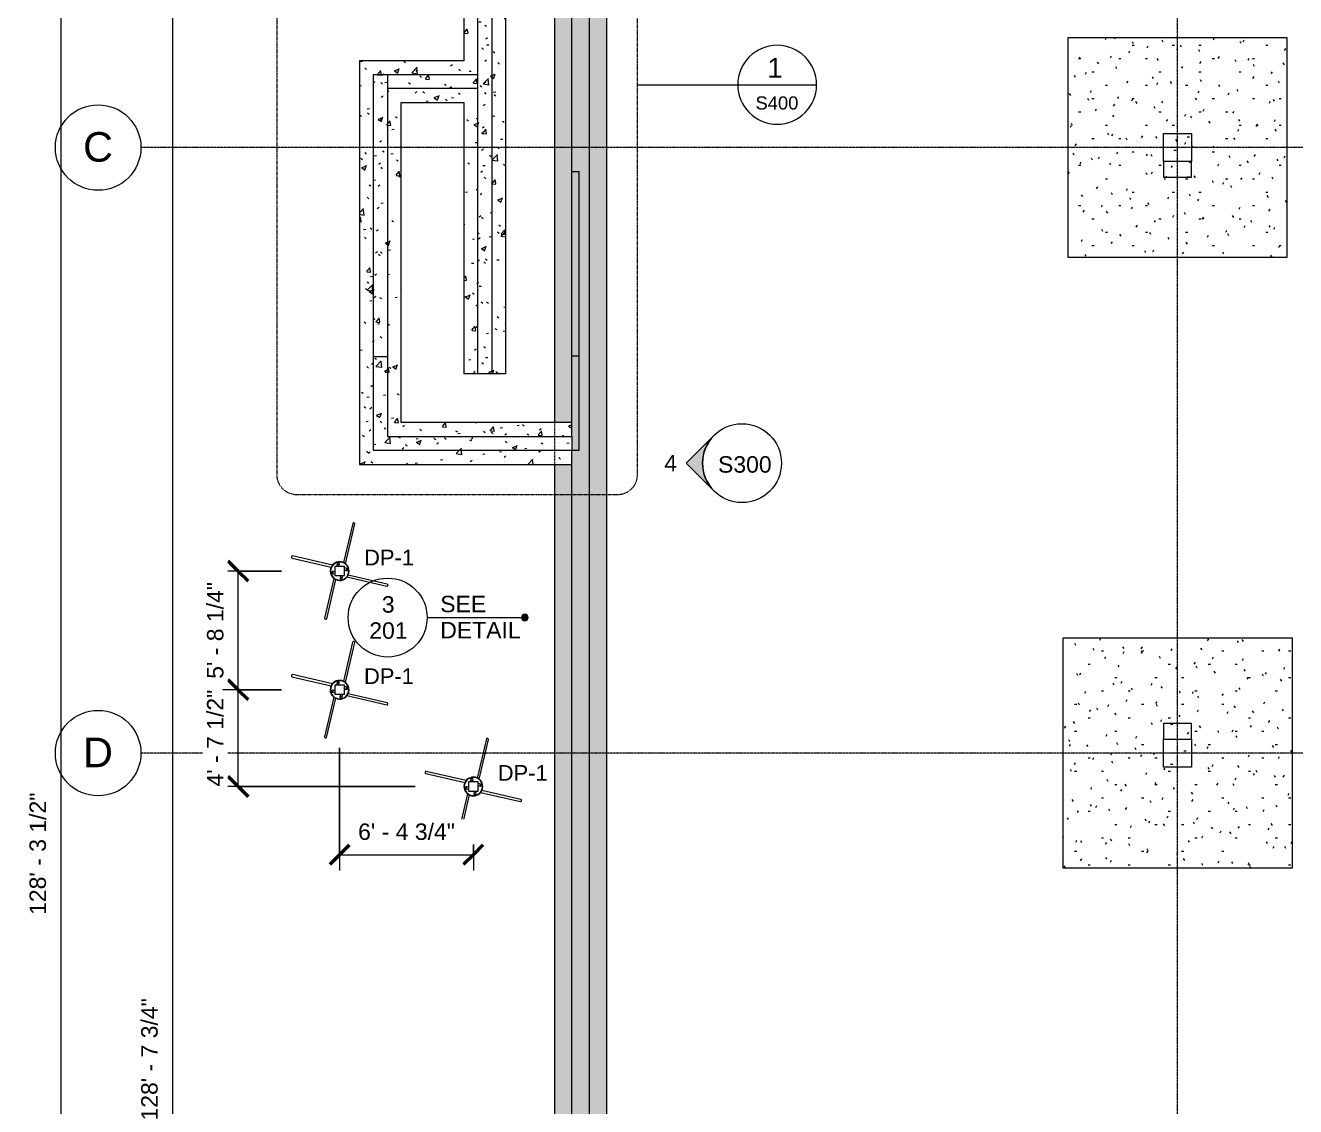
# Model space of a CAD drawing. Header units: inches. Extents: x -4143 to -1685, y 9660 to 12417.
# Drawn here: x -4143 to -3414, y 10636 to 11257 of the extents above; entities that cross this region are included whole.
import ezdxf

# ---------------------------------------------------------------- set-up
doc = ezdxf.new("R2010")
doc.units = ezdxf.units.IN
doc.header["$MEASUREMENT"] = 0
for name, pattern in [('Línea de rejilla', [0.875, 0.5, -0.125, 0.125, -0.125]), ('Trazo', [0.25, 0.125, -0.125]), ('Trazo punto', [0.625, 0.25, -0.1875, 0, -0.1875])]:
    doc.linetypes.add(name, pattern=pattern)
for name, color, linetype, lineweight in [('A-ANNO-DIMS', 211, 'Continuous', 9), ('A-ANNO-DIMS-96', 211, 'Continuous', 9), ('A-ANNO-NOTE', 131, 'Continuous', 9), ('A-ANNO-SYMB', 150, 'Continuous', 9), ('A-DETL-GENF', 92, 'Continuous', 9), ('A-WALL', 113, 'Continuous', 9), ('G-ANNO-SYMB', 111, 'Continuous', 9), ('S-COLS', 52, 'Continuous', 9), ('S-COLS-HDLN', 52, 'Trazo', 9), ('S-FNDN', 32, 'Continuous', 9), ('S-FNDN-HDLN', 4, 'Trazo', 9), ('S-FNDN-IDEN', 2, 'Continuous', 9), ('S-GRID', 1, 'Continuous', 9), ('S-GRID-IDEN', 1, 'Continuous', 9)]:
    doc.layers.add(name, color=color, linetype=linetype, lineweight=lineweight)
doc.styles.add('Arial', font='arial.ttf', dxfattribs={"height": 9.448819})
doc.styles.add('Arial_1', font='arial.ttf', dxfattribs={"height": 17.007874})
doc.styles.add('Arial_2', font='arial.ttf', dxfattribs={"height": 9})
doc.styles.add('Arial_4', font='arial.ttf', dxfattribs={"height": 11.338583})
doc.styles.add('Arial_5', font='arial.ttf', dxfattribs={"height": 7.559055})
doc.dimstyles.new('Diagonal_-_Arial_2_5_rounding', dxfattribs={"dimscale": 12, "dimtxt": 9.640246, "dimasz": 0.944882, "dimexe": 0.755906, "dimexo": 0.472441, "dimgap": 0.472441, "dimtad": 1, "dimrnd": 0.25, "dimzin": 1, "dimdsep": 46, "dimlunit": 4, "dimtxsty": 'Arial', "dimblk1": 'OBLIQUE', "dimblk2": 'OBLIQUE', "dimsah": 1, "dimcen": 0.09, "dimazin": 0, "dimtfac": 1, "dimtdec": 4, "dimtix": 1, "dimtmove": 0, "dimatfit": 3, "dimfxl": 1, "dimtvp": 1, "dimtfill": 1, "dimfrac": 2, "dimtolj": 1, "dimtzin": 0, "dimarcsym": 2})
pattern_1 = [(50, (0, 0), (27.5427, -2.40992), [2.88, -31.68]), (355, (0, 0), (-5.327844, 28.884266), [2.304, -25.344]), (100.451, (2.295, -0.2), (22.215316, 26.47393), [2.448, -26.924]), (46.184, (0, 7.68), (40.98187, -6.35642), [4.32, -47.52]), (96.636, (3.415, 7.15), (35.89075, 37.40619), [3.671, -40.386]), (351.184, (0, 7.68), (35.89097, 37.40622), [3.456, -38.016]), (21, (3.84, 5.76), (22.921036, -15.46073), [2.88, -31.68]), (326, (3.84, 5.76), (9.34353, 27.84574), [2.304, -25.344]), (71.451, (5.75, 4.472), (32.26477, 12.38442), [2.448, -26.924]), (37.5, (0, 0), (0.466855, 12.782707), [1.267, -23.77, 1.267, -24.461, -25.44]), (37.5, (0, 0), (0.466855, 12.782707), [-50.765, 1.267, -24.173]), (7.5, (0, 0), (10.10159, 15.14509), [1.267, -13.402, 1.267, -23.194, -9.696]), (7.5, (0, 0), (10.10159, 15.14509), [-39.13, 1.267, -8.429]), (327.5, (-8.563, 0), (20.499161, -0.86578), [1.267, -8.333, 1.267, -28.685, -39.744]), (327.5, (-8.563, 0), (20.499161, -0.86578), [-39.552, 1.267, -38.477]), (317.5, (-12.403, 0), (22.39478, 3.844288), [1.267, -11.213, 1.267, -18.624, -28.224]), (317.5, (-12.403, 0), (22.39478, 3.844288), [-32.371, 1.267, -26.957])]
pattern_2 = [(270, (-10840.174, -3480.339), (7.68, -30.72), [1.267, -21.773, 1.267, -21.773, -122.88]), (270, (-10840.174, -3480.339), (7.68, -30.72), [-46.08, 1.267, -44.813, 1.267, -21.773, -53.76]), (270, (-10840.174, -3480.339), (7.68, -30.72), [-115.2, 1.267, -14.093, 1.267, -37.133]), (30, (-10836.334, -3491.859), (22.7643004, 22.011075), [1.267, -21.773, 1.267, -21.773, -122.88]), (30, (-10836.334, -3491.859), (22.7643004, 22.011075), [-46.08, 1.267, -44.813, 1.267, -21.773, -53.76]), (30, (-10836.334, -3491.859), (22.7643004, 22.011075), [-115.2, 1.267, -14.093, 1.267, -37.133]), (150, (-10820.974, -3495.699), (-30.4443004, 8.708925), [1.267, -21.773, 1.267, -21.773, -122.88]), (150, (-10820.974, -3495.699), (-30.4443004, 8.708925), [-46.08, 1.267, -44.813, 1.267, -21.773, -53.76]), (150, (-10820.974, -3495.699), (-30.4443004, 8.708925), [-115.2, 1.267, -14.093, 1.267, -37.133])]
pattern_3 = [(90, (11186.205, 3482.308), (-7.68, 30.72), [1.267, -21.773, 1.267, -21.773, -122.88]), (90, (11186.205, 3482.308), (-7.68, 30.72), [-46.08, 1.267, -44.813, 1.267, -21.773, -53.76]), (90, (11186.205, 3482.308), (-7.68, 30.72), [-115.2, 1.267, -14.093, 1.267, -37.133]), (210, (11182.365, 3493.828), (-22.7643004, -22.011075), [1.267, -21.773, 1.267, -21.773, -122.88]), (210, (11182.365, 3493.828), (-22.7643004, -22.011075), [-46.08, 1.267, -44.813, 1.267, -21.773, -53.76]), (210, (11182.365, 3493.828), (-22.7643004, -22.011075), [-115.2, 1.267, -14.093, 1.267, -37.133]), (330, (11167.005, 3497.668), (30.4443004, -8.708925), [1.267, -21.773, 1.267, -21.773, -122.88]), (330, (11167.005, 3497.668), (30.4443004, -8.708925), [-46.08, 1.267, -44.813, 1.267, -21.773, -53.76]), (330, (11167.005, 3497.668), (30.4443004, -8.708925), [-115.2, 1.267, -14.093, 1.267, -37.133])]

# ---------------------------------------------------------------- blocks, each defined once
blk = doc.blocks.new('316600 - Special Foundations - Diamond Pier - Generic - 316600 - Special Foundations - Diamond Pier - Generic-V33-FOUNDATION PLAN 01')
at = {"layer": 'S-FNDN', "color": 7}
for p, q in [((7.46, 27.36), (2.26, 4.87)), ((3.39, 4.19), (8.68, 27.08)), ((-27.36, 7.46), (-4.87, 2.26)), ((-4.15, 3.38), (-27.08, 8.68)), ((2.77, 2.62), (-2.77, 2.62)), ((-2.77, 2.62), (-2.77, -2.62)), ((-1.42, 4.32), (-1.77, 2.8)), ((-0.47, 2.87), (-0.2, 4.04)), ((2.77, -2.62), (2.77, 2.62)), ((4.32, 1.42), (2.77, 1.78)), ((2.88, 0.47), (4.04, 0.2)), ((-3.39, -4.19), (-8.68, -27.08)), ((-7.46, -27.36), (-2.26, -4.87)), ((-4.32, -1.42), (-2.77, -1.78)), ((-2.88, -0.47), (-4.04, -0.2)), ((-2.77, -2.62), (2.77, -2.62)), ((0.47, -2.87), (0.2, -4.04)), ((1.42, -4.32), (1.77, -2.8)), ((4.15, -3.38), (27.08, -8.68)), ((27.36, -7.46), (4.87, -2.26))]:
    blk.add_line(p, q, dxfattribs=at)
for radius, start, end in [(5.41, 166.9807, 346.9807), (5.41, 346.9807, 166.9807), (5.21, 166.9807, 346.9807), (5.21, 346.9807, 166.9807)]:
    blk.add_arc((0, 0), radius, start, end, dxfattribs=at)
for centre, major_axis, start_param, end_param in [((8.07, 27.22), (-0.609, 0.141), 4.712389, 6.283185), ((8.07, 27.22), (-0.609, 0.141), 3.141593, 4.712389), ((-27.22, 8.07), (0.141, 0.609), 1.570796, 3.141593), ((-27.22, 8.07), (0.141, 0.609), 0, 1.570796), ((-0.81, 4.18), (-0.609, 0.141), 4.712389, 7.853982), ((-0.81, 4.18), (-0.609, 0.141), 1.570796, 4.712389), ((4.18, 0.81), (0.141, 0.609), 1.570796, 4.712389), ((4.18, 0.81), (0.141, 0.609), 4.712389, 7.853982), ((-4.18, -0.81), (0.141, 0.609), 1.570796, 4.712389), ((-4.18, -0.81), (0.141, 0.609), 4.712389, 7.853982), ((0.81, -4.18), (-0.609, 0.141), 4.712389, 7.853982), ((0.81, -4.18), (-0.609, 0.141), 1.570796, 4.712389), ((27.22, -8.07), (0.141, 0.609), 3.141593, 4.712389), ((27.22, -8.07), (0.141, 0.609), 4.712389, 6.283185), ((-8.07, -27.22), (-0.609, 0.141), 0, 1.570796), ((-8.07, -27.22), (-0.609, 0.141), 1.570796, 3.141593)]:
    blk.add_ellipse(centre, major_axis=major_axis, ratio=0.764544, start_param=start_param, end_param=end_param, dxfattribs=at)
blk = doc.blocks.new('316600 - Special Foundations - Diamond Pier - Generic - 316600 - Special Foundations - Diamond Pier - Generic-562664-FOUNDATION PLAN 01')
at = {"layer": 'S-FNDN', "color": 7}
for p, q in [((7.46, 27.36), (2.26, 4.87)), ((3.39, 4.19), (8.68, 27.08)), ((-27.36, 7.46), (-4.87, 2.26)), ((-4.15, 3.38), (-27.08, 8.68)), ((2.77, 2.62), (-2.77, 2.62)), ((-2.77, 2.62), (-2.77, -2.62)), ((-1.42, 4.32), (-1.77, 2.8)), ((-0.47, 2.87), (-0.2, 4.04)), ((2.77, -2.62), (2.77, 2.62)), ((4.32, 1.42), (2.77, 1.78)), ((2.86, 0.48), (4.04, 0.2)), ((-3.39, -4.19), (-8.68, -27.08)), ((-7.46, -27.36), (-2.26, -4.87)), ((-4.32, -1.42), (-2.77, -1.78)), ((-2.88, -0.47), (-4.04, -0.2)), ((-2.77, -2.62), (2.77, -2.62)), ((0.47, -2.87), (0.2, -4.04)), ((1.42, -4.32), (1.77, -2.8)), ((4.15, -3.38), (27.08, -8.68)), ((27.36, -7.46), (4.87, -2.26))]:
    blk.add_line(p, q, dxfattribs=at)
for radius, start, end in [(5.41, 166.9807, 346.9807), (5.41, 346.9807, 166.9807), (5.21, 166.9807, 346.9807), (5.21, 346.9807, 166.9807)]:
    blk.add_arc((0, 0), radius, start, end, dxfattribs=at)
for centre, major_axis, start_param, end_param in [((8.07, 27.22), (-0.609, 0.141), 4.712389, 6.283185), ((8.07, 27.22), (-0.609, 0.141), 3.141593, 4.712389), ((-27.22, 8.07), (0.141, 0.609), 1.570796, 3.141593), ((-27.22, 8.07), (0.141, 0.609), 0, 1.570796), ((-0.81, 4.18), (-0.609, 0.141), 4.712389, 7.853982), ((-0.81, 4.18), (-0.609, 0.141), 1.570796, 4.712389), ((4.18, 0.81), (0.141, 0.609), 1.570796, 4.712389), ((4.18, 0.81), (0.141, 0.609), 4.712389, 7.853982), ((-4.18, -0.81), (0.141, 0.609), 1.570796, 4.712389), ((-4.18, -0.81), (0.141, 0.609), 4.712389, 7.853982), ((0.81, -4.18), (-0.609, 0.141), 4.712389, 7.853982), ((0.81, -4.18), (-0.609, 0.141), 1.570796, 4.712389), ((27.22, -8.07), (0.141, 0.609), 3.141593, 4.712389), ((27.22, -8.07), (0.141, 0.609), 4.712389, 6.283185), ((-8.07, -27.22), (-0.609, 0.141), 0, 1.570796), ((-8.07, -27.22), (-0.609, 0.141), 1.570796, 3.141593)]:
    blk.add_ellipse(centre, major_axis=major_axis, ratio=0.764544, start_param=start_param, end_param=end_param, dxfattribs=at)
blk = doc.blocks.new('Zapata-Rectangular - 10_6x10_6x2_3-327791-FOUNDATION PLAN 01')
at = {"layer": 'S-FNDN-HDLN', "linetype": 'Continuous'}
h = blk.add_hatch(dxfattribs=at)
h.set_pattern_fill('FP_13', color=256, style=0, pattern_type=2)
h.set_pattern_definition([(0, (3481.324, -11187.189), (30.72, 7.68), [1.267, -21.773, 1.267, -21.773, -122.88]), (0, (3481.324, -11187.189), (30.72, 7.68), [-46.08, 1.267, -44.813, 1.267, -21.773, -53.76]), (0, (3481.324, -11187.189), (30.72, 7.68), [-115.2, 1.267, -14.093, 1.267, -37.133]), (120, (3492.844, -11183.349), (-22.011075, 22.7643004), [1.267, -21.773, 1.267, -21.773, -122.88]), (120, (3492.844, -11183.349), (-22.011075, 22.7643004), [-46.08, 1.267, -44.813, 1.267, -21.773, -53.76]), (120, (3492.844, -11183.349), (-22.011075, 22.7643004), [-115.2, 1.267, -14.093, 1.267, -37.133]), (240, (3496.684, -11167.989), (-8.708925, -30.4443004), [1.267, -21.773, 1.267, -21.773, -122.88]), (240, (3496.684, -11167.989), (-8.708925, -30.4443004), [-46.08, 1.267, -44.813, 1.267, -21.773, -53.76]), (240, (3496.684, -11167.989), (-8.708925, -30.4443004), [-115.2, 1.267, -14.093, 1.267, -37.133])])
h.paths.add_polyline_path([(63, -63), (63, 63), (-63, 63), (-63, -63), (16.54, -63)], flags=0)
h.paths.add_polyline_path([(8, -17), (-8, -17), (-8, 8), (8, 8), (8, -8)], flags=0)
at = {"layer": 'S-FNDN', "color": 253}
for p, q in [((63, 63), (-63, 63)), ((-63, 63), (-63, -63)), ((63, -63), (63, 63)), ((-63, -63), (63, -63))]:
    blk.add_line(p, q, dxfattribs=at)
blk = doc.blocks.new('Prefabricado-Pilar cuadrado - 16_x16_-V28-FOUNDATION PLAN 01')
at = {"layer": 'S-COLS-HDLN', "linetype": 'Continuous'}
h = blk.add_hatch(dxfattribs=at)
h.set_pattern_fill('FP_48', color=256, style=0, pattern_type=2)
h.set_pattern_definition(pattern_2)
h.paths.add_polyline_path([(-8.98, 8.98), (-8.98, -7.02), (7.02, -7.02), (7.02, 8.98), (-8.91, 8.98)], flags=0)
h = blk.add_hatch(dxfattribs=at)
h.set_pattern_fill('FP_48', color=256, style=0, pattern_type=2)
h.set_pattern_definition(pattern_2)
h.paths.add_polyline_path([(7.02, 8.98), (7.02, -7.02), (16.02, -7.02), (16.02, 8.98)], flags=0)
at = {"layer": 'S-COLS'}
for p, q in [((-8.98, 8.98), (-8.91, 8.98)), ((-8.98, -7.02), (-8.98, 8.98)), ((-8.91, 8.98), (6.94, 8.98)), ((7.02, 8.98), (6.94, 8.98)), ((7.02, 8.98), (7.02, -7.02)), ((16.02, 8.98), (7.02, 8.98)), ((16.02, -7.02), (16.02, 8.98)), ((-8.91, -7.02), (-8.98, -7.02)), ((6.94, -7.02), (-8.91, -7.02)), ((6.94, -7.02), (7.02, -7.02)), ((7.02, -7.02), (16.02, -7.02))]:
    blk.add_line(p, q, dxfattribs=at)
blk = doc.blocks.new('Prefabricado-Pilar cuadrado - 16_x16_-V31-FOUNDATION PLAN 01')
at = {"layer": 'S-COLS-HDLN', "linetype": 'Continuous'}
h = blk.add_hatch(dxfattribs=at)
h.set_pattern_fill('FP_51', color=256, style=0, pattern_type=2)
h.set_pattern_definition(pattern_3)
h.paths.add_polyline_path([(7.02, 8.98), (-8.98, 8.98), (-8.98, -7.02), (7.02, -7.02)], flags=0)
h = blk.add_hatch(dxfattribs=at)
h.set_pattern_fill('FP_51', color=256, style=0, pattern_type=2)
h.set_pattern_definition(pattern_3)
h.paths.add_polyline_path([(16.02, 8.98), (7.02, 8.98), (7.02, -7.02), (16.02, -7.02)], flags=0)
at = {"layer": 'S-COLS'}
for p, q in [((-8.98, 8.98), (-8.91, 8.98)), ((-8.98, -7.02), (-8.98, 8.98)), ((-8.91, 8.98), (6.94, 8.98)), ((7.02, 8.98), (6.94, 8.98)), ((7.02, 8.98), (7.02, -7.02)), ((16.02, 8.98), (7.02, 8.98)), ((16.02, -7.02), (16.02, 8.98)), ((-8.91, -7.02), (-8.98, -7.02)), ((6.94, -7.02), (-8.91, -7.02)), ((6.94, -7.02), (7.02, -7.02)), ((7.02, -7.02), (16.02, -7.02))]:
    blk.add_line(p, q, dxfattribs=at)
blk = doc.blocks.new('DETAIL_1 - DETAIL_1-616863-FOUNDATION PLAN 01')
at = {"layer": 'A-DETL-GENF'}
blk.add_hatch(color=256, dxfattribs=at).paths.add_polyline_path([(56.18, -1.88), (56.67, -1.82), (57.12, -1.63), (57.51, -1.33), (57.81, -0.94), (58, -0.49), (58.06, 0), (58, 0.49), (57.81, 0.94), (57.51, 1.33), (57.12, 1.63), (56.67, 1.82), (56.18, 1.88), (55.69, 1.82), (55.24, 1.63), (54.85, 1.33), (54.55, 0.94), (54.37, 0.49), (54.3, 0), (54.37, -0.49), (54.55, -0.94), (54.85, -1.33), (55.24, -1.63), (55.69, -1.82)], flags=0)
blk.add_line((0, 0), (54.3, 0), dxfattribs=at)
blk.add_circle((-22.68, 0), 22.68, dxfattribs=at)
for start, end in [(0, 180), (180, 360)]:
    blk.add_arc((56.18, 0), 1.88, start, end, dxfattribs=at)
blk = doc.blocks.new('Grid - Extremo inicial de rejilla - Círculo-11506-FOUNDATION PLAN 01')
at = {"layer": 'S-GRID-IDEN'}
blk.add_circle((0, 0), 0.2559, dxfattribs=at)
blk = doc.blocks.new('DIMBLOCK29-FOUNDATION PLAN 01')
at = {"layer": 'A-ANNO-DIMS-96'}
for p, q in [((-3996.17, 10875.59), (-4030.13, 10875.59)), ((-4021.06, 10819.99), (-4021.06, 10875.59)), ((-4021.06, 10875.59), (-3996.17, 10875.59)), ((-3919.3, 10819.99), (-4030.13, 10819.99)), ((-4021.06, 10819.99), (-3919.3, 10819.99))]:
    blk.add_line(p, q, dxfattribs=at)
at = {"layer": 'A-ANNO-DIMS-96', "lineweight": 50}
for p, q in [((-4021.06, 10875.59), (-4026.73, 10881.26)), ((-4021.06, 10875.59), (-4015.39, 10869.92)), ((-4021.06, 10819.99), (-4026.73, 10825.66)), ((-4021.06, 10819.99), (-4015.39, 10814.32))]:
    blk.add_line(p, q, dxfattribs=at)
at = {"layer": 'A-ANNO-DIMS-96', "color": 0, "insert": (-4039, 10819.98), "char_height": 9.4488, "width": 66.7402, "attachment_point": 1, "rotation": 90, "line_spacing_factor": 0.941778, "style": 'Arial', "bg_fill": 3, "box_fill_scale": 1.25, "bg_fill_color": 256, "bg_fill_true_color": 13158600, "bg_fill_transparency": 0}
blk.add_mtext('4\' - 7 1/2"', dxfattribs=at)
blk = doc.blocks.new('_Oblique')
at = {"color": 0, "linetype": 'ByBlock', "lineweight": -2}
blk.add_line((-0.5, -0.5), (0.5, 0.5), dxfattribs=at)
blk = doc.blocks.new('DIMBLOCK30-FOUNDATION PLAN 01')
at = {"layer": 'A-ANNO-DIMS-96', "lineweight": 50}
for p, q in [((-4021.06, 10943.79), (-4026.73, 10949.46)), ((-4021.06, 10943.79), (-4015.39, 10938.12)), ((-4021.06, 10875.59), (-4026.73, 10881.26)), ((-4021.06, 10875.59), (-4015.39, 10869.92))]:
    blk.add_line(p, q, dxfattribs=at)
at = {"layer": 'A-ANNO-DIMS-96'}
for p, q in [((-3996.1, 10943.79), (-4030.13, 10943.79)), ((-4021.06, 10875.59), (-4021.06, 10943.79)), ((-4021.06, 10943.79), (-3996.1, 10943.79)), ((-3996.17, 10875.59), (-4030.13, 10875.59)), ((-4021.06, 10875.59), (-3996.17, 10875.59))]:
    blk.add_line(p, q, dxfattribs=at)
at = {"layer": 'A-ANNO-DIMS-96', "color": 0, "insert": (-4039, 10881.88), "char_height": 9.4488, "width": 66.7402, "attachment_point": 1, "rotation": 90, "line_spacing_factor": 0.941778, "style": 'Arial', "bg_fill": 3, "box_fill_scale": 1.25, "bg_fill_color": 256, "bg_fill_true_color": 13158600, "bg_fill_transparency": 0}
blk.add_mtext('5\' - 8 1/4"', dxfattribs=at)
blk = doc.blocks.new('DIMBLOCK31-FOUNDATION PLAN 01')
at = {"layer": 'A-ANNO-DIMS-96'}
for p, q in [((-3962.79, 10842.21), (-3962.79, 10771.73)), ((-3962.79, 10780.8), (-3962.79, 10842.21)), ((-3962.79, 10780.8), (-3885.92, 10780.8)), ((-3885.92, 10786.61), (-3885.92, 10771.73)), ((-3885.92, 10780.8), (-3885.92, 10786.61))]:
    blk.add_line(p, q, dxfattribs=at)
at = {"layer": 'A-ANNO-DIMS-96', "lineweight": 50}
for p, q in [((-3962.79, 10780.8), (-3968.46, 10775.13)), ((-3962.79, 10780.8), (-3957.12, 10786.47)), ((-3885.92, 10780.8), (-3891.59, 10775.13)), ((-3885.92, 10780.8), (-3880.25, 10786.47))]:
    blk.add_line(p, q, dxfattribs=at)
at = {"layer": 'A-ANNO-DIMS-96', "color": 0, "insert": (-3952.16, 10798.74), "char_height": 9.4488, "width": 66.7402, "attachment_point": 1, "line_spacing_factor": 0.941778, "style": 'Arial', "bg_fill": 3, "box_fill_scale": 1.25, "bg_fill_color": 256, "bg_fill_true_color": 13158600, "bg_fill_transparency": 0}
blk.add_mtext('6\' - 4 3/4"', dxfattribs=at)
blk = doc.blocks.new('Elevation - Flecha rellenada-81643-FOUNDATION PLAN 01')
at = {"layer": 'G-ANNO-SYMB'}
blk.add_circle((0, 0), 0.2362, dxfattribs=at)
blk = doc.blocks.new('Elevation - Flecha rellenada-81372-FOUNDATION PLAN 01')
at = {"layer": 'G-ANNO-SYMB'}
h = blk.add_hatch(color=256, dxfattribs=at)
edge = h.paths.add_edge_path(flags=0)
edge.add_line((-0.167, 0.167), (0, 0.334))
edge.add_line((0, 0.334), (0.167, 0.167))
edge.add_arc((0, 0), 0.2362, 45, 135)
for p, q in [((0, 0.334), (-0.167, 0.167)), ((0, 0.334), (-0.167, 0.167)), ((0.167, 0.167), (0, 0.334)), ((0.167, 0.167), (0, 0.334))]:
    blk.add_line(p, q, dxfattribs=at)
blk.add_arc((0, 0), 0.2362, 45, 135, dxfattribs=at)
blk.add_arc((0, 0), 0.2362, 45, 135, dxfattribs=at)
blk = doc.blocks.new('DIMBLOCK43-FOUNDATION PLAN 01')
at = {"layer": 'A-ANNO-DIMS-96', "lineweight": 50}
for p, q in [((-4058.86, 11434.99), (-4064.52, 11440.66)), ((-4058.86, 11434.99), (-4053.19, 11429.32)), ((-4058.86, 9891.19), (-4064.52, 9896.86)), ((-4058.86, 9891.19), (-4053.19, 9885.52))]:
    blk.add_line(p, q, dxfattribs=at)
at = {"layer": 'A-ANNO-DIMS-96'}
for p, q in [((-3824.99, 11434.99), (-4067.93, 11434.99)), ((-4058.86, 11434.99), (-4058.86, 9891.19)), ((-4058.86, 11434.99), (-3824.99, 11434.99)), ((-3834.99, 9891.19), (-4067.93, 9891.19)), ((-4058.86, 9891.19), (-3834.99, 9891.19))]:
    blk.add_line(p, q, dxfattribs=at)
at = {"layer": 'A-ANNO-DIMS-96', "color": 0, "insert": (-4076.79, 10628.01), "char_height": 9.4488, "width": 84.1816, "attachment_point": 1, "rotation": 90, "line_spacing_factor": 0.941778, "style": 'Arial', "bg_fill": 3, "box_fill_scale": 1.25, "bg_fill_color": 256, "bg_fill_true_color": 13158600, "bg_fill_transparency": 0}
blk.add_mtext('128\' - 7 3/4"', dxfattribs=at)
blk = doc.blocks.new('Detail View - Llamada métrica-562-FOUNDATION PLAN 01')
at = {"layer": 'A-ANNO-SYMB'}
blk.add_line((-0.2362, 0), (0.2362, 0), dxfattribs=at)
for start, end in [(360, 180), (180, 360)]:
    blk.add_arc((0, 0), 0.2362, start, end, dxfattribs=at)
blk = doc.blocks.new('DIMBLOCK97-FOUNDATION PLAN 01')
at = {"layer": 'A-ANNO-DIMS-96', "lineweight": 50}
for p, q in [((-4123.02, 11550.99), (-4128.69, 11556.66)), ((-4123.02, 11550.99), (-4117.35, 11545.32)), ((-4123.02, 10011.56), (-4128.69, 10017.23)), ((-4123.02, 10011.56), (-4117.35, 10005.89))]:
    blk.add_line(p, q, dxfattribs=at)
at = {"layer": 'A-ANNO-DIMS-96'}
for p, q in [((-3834.99, 11550.99), (-4132.09, 11550.99)), ((-4123.02, 11550.99), (-4123.02, 10011.56)), ((-4123.02, 11550.99), (-3834.99, 11550.99)), ((-3834.99, 10011.56), (-4132.09, 10011.56)), ((-4123.02, 10011.56), (-3834.99, 10011.56))]:
    blk.add_line(p, q, dxfattribs=at)
at = {"layer": 'A-ANNO-DIMS-96', "color": 0, "insert": (-4140.96, 10746.2), "char_height": 9.4488, "width": 84.1816, "attachment_point": 1, "rotation": 90, "line_spacing_factor": 0.941778, "style": 'Arial', "bg_fill": 3, "box_fill_scale": 1.25, "bg_fill_color": 256, "bg_fill_true_color": 13158600, "bg_fill_transparency": 0}
blk.add_mtext('128\' - 3 1/2"', dxfattribs=at)

msp = doc.modelspace()

# ---------------------------------------------------------------- hatches: boundary and pattern name
at = {"layer": 'S-FNDN'}
h = msp.add_hatch(dxfattribs=at)
h.set_pattern_fill('FP_7', color=256, style=0, pattern_type=2)
h.set_pattern_definition(pattern_1)
h.paths.add_polyline_path([(-3809.32374, 9911.1894), (-3809.32374, 11422.9894), (-3819.32374, 11422.9894), (-3819.32374, 11446.9894), (-3809.32374, 11446.9894), (-3809.32374, 11466.9894), (-3818.82374, 11466.9894), (-3818.82374, 11514.9894), (-3809.32374, 11514.9894), (-3809.32374, 11534.9894), (-3819.32374, 11534.9894), (-3819.32374, 11550.9894), (-3839.32374, 11550.9894), (-3839.32374, 11442.9894), (-3829.32374, 11442.9894), (-3829.32374, 11418.9894), (-3839.32374, 11418.9894), (-3839.32374, 11029.1144), (-3829.32374, 11029.1144), (-3829.32374, 11005.1144), (-3839.32374, 11005.1144), (-3839.32374, 9911.1894)], flags=0)
h = msp.add_hatch(dxfattribs=at)
h.set_pattern_fill('FP_7', color=256, style=0, pattern_type=2)
h.set_pattern_definition(pattern_1)
h.paths.add_polyline_path([(-3891.32374, 11057.1144), (-3867.32374, 11057.1144), (-3867.32374, 11302.9894), (-3891.32374, 11302.9894), (-3891.32374, 11213.1144)], flags=0)
h = msp.add_hatch(dxfattribs=at)
h.set_pattern_fill('FP_7', color=256, style=0, pattern_type=2)
h.set_pattern_definition(pattern_1)
h.paths.add_polyline_path([(-3927.32374, 11029.1144), (-3927.32374, 11237.1144), (-3951.32374, 11237.1144), (-3951.32374, 11029.1144)], flags=0)
h = msp.add_hatch(dxfattribs=at)
h.set_pattern_fill('FP_7', color=256, style=0, pattern_type=2)
h.set_pattern_definition(pattern_1)
h.paths.add_polyline_path([(-3891.32374, 11213.1144), (-3891.32374, 11237.1144), (-3927.32374, 11237.1144), (-3927.32374, 11213.1144)], flags=0)
h = msp.add_hatch(dxfattribs=at)
h.set_pattern_fill('FP_7', color=256, style=0, pattern_type=2)
h.set_pattern_definition(pattern_1)
h.paths.add_polyline_path([(-3829.32374, 11005.1144), (-3829.32374, 11029.1144), (-3951.32374, 11029.1144), (-3951.32374, 11005.1144)], flags=0)
h = msp.add_hatch(dxfattribs=at)
h.set_pattern_fill('FP_4', color=256, style=0, pattern_type=2)
h.set_pattern_definition([(0, (0, 0), (30.72, 7.68), [1.267, -21.773, 1.267, -21.773, -122.88]), (0, (0, 0), (30.72, 7.68), [-46.08, 1.267, -44.813, 1.267, -21.773, -53.76]), (0, (0, 0), (30.72, 7.68), [-115.2, 1.267, -14.093, 1.267, -37.133]), (120, (11.52, 3.84), (-22.011075, 22.7643004), [1.267, -21.773, 1.267, -21.773, -122.88]), (120, (11.52, 3.84), (-22.011075, 22.7643004), [-46.08, 1.267, -44.813, 1.267, -21.773, -53.76]), (120, (11.52, 3.84), (-22.011075, 22.7643004), [-115.2, 1.267, -14.093, 1.267, -37.133]), (240, (15.36, 19.2), (-8.708925, -30.4443004), [1.267, -21.773, 1.267, -21.773, -122.88]), (240, (15.36, 19.2), (-8.708925, -30.4443004), [-46.08, 1.267, -44.813, 1.267, -21.773, -53.76]), (240, (15.36, 19.2), (-8.708925, -30.4443004), [-115.2, 1.267, -14.093, 1.267, -37.133])])
h.paths.add_polyline_path([(-3415.32374, 10773.1894), (-3415.32374, 10905.1894), (-3547.32374, 10905.1894), (-3547.32374, 10773.1894), (-3464.78811, 10773.1894)], flags=0)
h.paths.add_polyline_path([(-3473.32374, 10831.1894), (-3489.32374, 10831.1894), (-3489.32374, 10856.1894), (-3473.32374, 10856.1894), (-3473.32374, 10831.26814)], flags=0)

# ---------------------------------------------------------------- linework, layer by layer
at = {"layer": 'A-ANNO-SYMB', "linetype": 'Trazo punto'}
msp.add_line((-3791.65056, 10999.17349), (-3791.65056, 11441.29321), dxfattribs=at)
at = {"layer": 'A-ANNO-SYMB'}
msp.add_line((-3791.65056, 11223.29207), (-3734.05056, 11223.29207), dxfattribs=at)
at = {"layer": 'A-ANNO-SYMB', "linetype": 'Trazo punto'}
msp.add_arc((-3802.98915, 10999.17349), 11.33858, 270, 0, dxfattribs=at)
at = {"layer": 'A-WALL'}
for p, q in [((-3875.32374, 11318.9894), (-3875.32374, 11057.1144)), ((-3883.32374, 11057.1144), (-3883.32374, 11310.9894)), ((-3943.32374, 11013.1144), (-3943.32374, 11229.1144)), ((-3943.32374, 11229.1144), (-3883.32374, 11229.1144)), ((-3935.32374, 11229.1144), (-3935.32374, 11021.1144)), ((-3883.32374, 11221.1144), (-3935.32374, 11221.1144)), ((-3935.32374, 11066.86866), (-3943.32374, 11066.86866)), ((-3875.32374, 11057.1144), (-3883.32374, 11057.1144)), ((-3935.32374, 11021.1144), (-3829.32374, 11021.1144)), ((-3829.32374, 11021.1144), (-3829.32374, 11021.11244)), ((-3829.32374, 11013.1144), (-3943.32374, 11013.1144))]:
    msp.add_line(p, q, dxfattribs=at)
at = {"layer": 'S-FNDN'}
for p, q in [((-3819.32374, 11430.98744), (-3819.32374, 9901.1894)), ((-3829.32374, 11021.1144), (-3829.32374, 11426.98744)), ((-3829.32374, 11173.48514), (-3825.32374, 11173.48514)), ((-3825.32374, 11173.48514), (-3825.32374, 11013.1144)), ((-3825.32374, 11067.36014), (-3829.32374, 11067.36014)), ((-3829.32374, 9891.1894), (-3829.32374, 11013.1144)), ((-3825.32374, 11013.1144), (-3829.32374, 11013.1144))]:
    msp.add_line(p, q, dxfattribs=at)
at = {"layer": 'S-FNDN', "color": 253}
for p, q in [((-3809.32374, 9911.1894), (-3809.32374, 11422.9894)), ((-3839.32374, 11418.9894), (-3839.32374, 11029.1144)), ((-3867.32374, 11057.1144), (-3867.32374, 11326.9894)), ((-3891.32374, 11302.9894), (-3891.32374, 11237.1144)), ((-3951.32374, 11237.1144), (-3951.32374, 11005.1144)), ((-3891.32374, 11237.1144), (-3951.32374, 11237.1144)), ((-3927.32374, 11029.1144), (-3927.32374, 11213.1144)), ((-3927.32374, 11213.1144), (-3891.32374, 11213.1144)), ((-3891.32374, 11213.1144), (-3891.32374, 11057.1144)), ((-3883.32569, 11057.1144), (-3891.32374, 11057.1144)), ((-3867.32374, 11057.1144), (-3875.32178, 11057.1144)), ((-3829.32374, 11029.1144), (-3927.32374, 11029.1144)), ((-3829.32374, 11021.11244), (-3829.32374, 11013.11635)), ((-3951.32374, 11005.1144), (-3829.32374, 11005.1144)), ((-3839.32374, 11005.1144), (-3839.32374, 9881.1894)), ((-3415.32374, 10905.1894), (-3547.32374, 10905.1894)), ((-3547.32374, 10905.1894), (-3547.32374, 10773.1894)), ((-3415.32374, 10773.1894), (-3415.32374, 10905.1894)), ((-3547.32374, 10773.1894), (-3415.32374, 10773.1894))]:
    msp.add_line(p, q, dxfattribs=at)
at = {"layer": 'S-FNDN-HDLN'}
msp.add_line((-3839.32374, 11029.11244), (-3839.32374, 11005.11635), dxfattribs=at)
at = {"layer": 'S-GRID', "linetype": 'Línea de rejilla'}
for p, q in [((-3481.32374, 9772.6103), (-3481.32374, 12312.41399)), ((-1777.2452, 11187.1894), (-4076.95, 11187.1894)), ((-1777.2452, 10839.1894), (-4076.95, 10839.1894))]:
    msp.add_line(p, q, dxfattribs=at)

# ---------------------------------------------------------------- block references
at = {"layer": 'A-ANNO-SYMB', "xscale": 95.99999999999994, "yscale": 95.99999999999994, "zscale": 95.99999999999994}
msp.add_blockref('Detail View - Llamada métrica-562-FOUNDATION PLAN 01', (-3711.3734, 11223.29207), dxfattribs=at)
at = {"layer": 'A-DETL-GENF'}
msp.add_blockref('DETAIL_1 - DETAIL_1-616863-FOUNDATION PLAN 01', (-3912.50484, 10917.06341), dxfattribs=at)
at = {"layer": 'G-ANNO-SYMB', "xscale": 95.99999999999994, "yscale": 95.99999999999994, "zscale": 95.99999999999994}
msp.add_blockref('Elevation - Flecha rellenada-81643-FOUNDATION PLAN 01', (-3731.58325, 11005.80142), dxfattribs=at)
at = {"layer": 'G-ANNO-SYMB', "xscale": 95.99999999999994, "yscale": 95.99999999999994, "zscale": 95.99999999999994, "rotation": 90}
msp.add_blockref('Elevation - Flecha rellenada-81372-FOUNDATION PLAN 01', (-3731.58325, 11005.80142), dxfattribs=at)
at = {"layer": 'S-COLS', "linetype": 'Trazo'}
for name, p, rotation in [('Prefabricado-Pilar cuadrado - 16_x16_-V31-FOUNDATION PLAN 01', (-3482.30799, 11186.20514), 269.9999999999967), ('Prefabricado-Pilar cuadrado - 16_x16_-V28-FOUNDATION PLAN 01', (-3480.33948, 10840.17365), 90.0000000000016)]:
    msp.add_blockref(name, p, dxfattribs=dict(at, rotation=rotation))
at = {"layer": 'S-FNDN', "linetype": 'Trazo'}
msp.add_blockref('Zapata-Rectangular - 10_6x10_6x2_3-327791-FOUNDATION PLAN 01', (-3481.32374, 11187.1894), dxfattribs=at)
at = {"layer": 'S-FNDN', "color": 7}
for name, p in [('316600 - Special Foundations - Diamond Pier - Generic - 316600 - Special Foundations - Diamond Pier - Generic-V33-FOUNDATION PLAN 01', (-3962.72374, 10943.7894)), ('316600 - Special Foundations - Diamond Pier - Generic - 316600 - Special Foundations - Diamond Pier - Generic-562664-FOUNDATION PLAN 01', (-3962.78913, 10875.5894)), ('316600 - Special Foundations - Diamond Pier - Generic - 316600 - Special Foundations - Diamond Pier - Generic-V33-FOUNDATION PLAN 01', (-3885.92374, 10819.9894))]:
    msp.add_blockref(name, p, dxfattribs=at)
at = {"layer": 'S-GRID-IDEN', "xscale": 95.99999999999994, "yscale": 95.99999999999994, "zscale": 95.99999999999994, "rotation": 89.99999999999987}
for p in [(-4101.51693, 11187.1894), (-4101.51693, 10839.1894)]:
    msp.add_blockref('Grid - Extremo inicial de rejilla - Círculo-11506-FOUNDATION PLAN 01', p, dxfattribs=at)

# ---------------------------------------------------------------- texts
at = {"layer": 'A-ANNO-NOTE', "attachment_point": 1, "style": 'Arial'}
for s, insert, char_height, width in [('3', (-3938.49962, 10929.34747), 9.44882, 8.787), ('SEE', (-3904.96337, 10929.58429), 9.448819, 31.815), ('201', (-3945.74962, 10914.34747), 9.448819, 26.361), ('DETAIL', (-3904.96337, 10914.58429), 9.448819, 56.055)]:
    msp.add_mtext(s, dxfattribs=dict(at, insert=insert, char_height=char_height, width=width))
at = {"layer": 'A-ANNO-SYMB', "attachment_point": 1}
for s, insert, char_height, width, style in [('1', (-3717.03699, 11238.69524), 11.33858, 10.908, 'Arial_4'), ('S400', (-3723.84222, 11216.62547), 7.559055, 30.603, 'Arial_5')]:
    msp.add_mtext(s, dxfattribs=dict(at, insert=insert, char_height=char_height, width=width, style=style))
at = {"layer": 'G-ANNO-SYMB', "attachment_point": 1, "style": 'Arial'}
for s, insert, char_height, width in [('4', (-3776.26691, 11010.52059), 9.44882, 8.787), ('S300', (-3745.36836, 11009.79885), 9.448819, 36.966)]:
    msp.add_mtext(s, dxfattribs=dict(at, insert=insert, char_height=char_height, width=width))
at = {"layer": 'S-FNDN-IDEN', "char_height": 9, "width": 35.148, "attachment_point": 1, "style": 'Arial_2'}
for insert in [(-3948.69417, 10956.09296), (-3948.75956, 10887.89296), (-3871.89417, 10832.29296)]:
    msp.add_mtext('DP-1', dxfattribs=dict(at, insert=insert))
at = {"layer": 'S-GRID-IDEN', "char_height": 17.00787, "width": 20.907, "attachment_point": 1, "style": 'Arial_1'}
for s, insert in [('C', (-4110.16904, 11196.07218)), ('D', (-4110.16904, 10848.07218))]:
    msp.add_mtext(s, dxfattribs=dict(at, insert=insert))

# ---------------------------------------------------------------- next in the draw order: dimensions: what is measured, and where the dimension line sits
at = {"layer": 'A-ANNO-DIMS'}
dim = msp.add_linear_dim(base=(-4021.06028, 10875.5894), p1=(-3913.63221, 10819.9894), p2=(-3990.4976, 10875.5894), angle=90, dimstyle='Diagonal_-_Arial_2_5_rounding', override={"dimpost": '<>', "dimfxl": 94.866479}, dxfattribs=at)
dim.commit()
dim.dimension.update_dxf_attribs({"geometry": 'DIMBLOCK29-FOUNDATION PLAN 01', "text_midpoint": (-4031.61511, 10847.7894)})

# ---------------------------------------------------------------- next in the draw order: dimensions: what is measured, and where the dimension line sits
dim = msp.add_linear_dim(base=(-4021.06028, 10943.7894), p1=(-3990.4976, 10875.5894), p2=(-3990.43221, 10943.7894), angle=90, dimstyle='Diagonal_-_Arial_2_5_rounding', override={"dimpost": '<>', "dimfxl": 68.200031}, dxfattribs=at)
dim.commit()
dim.dimension.update_dxf_attribs({"geometry": 'DIMBLOCK30-FOUNDATION PLAN 01', "text_midpoint": (-4031.61511, 10909.6894)})
dim = msp.add_linear_dim(base=(-3885.92374, 10780.79897), p1=(-3962.78913, 10847.88093), p2=(-3885.92374, 10792.28093), dimstyle='Diagonal_-_Arial_2_5_rounding', override={"dimpost": '<>', "dimfxl": 94.866479}, dxfattribs=at)
dim.commit()
dim.dimension.update_dxf_attribs({"geometry": 'DIMBLOCK31-FOUNDATION PLAN 01', "text_midpoint": (-3924.35643, 10791.35703)})

# ---------------------------------------------------------------- next in the draw order: dimensions: what is measured, and where the dimension line sits
dim = msp.add_linear_dim(base=(-4058.85555, 9891.1894), p1=(-3819.32374, 11434.9894), p2=(-3829.32374, 9891.1894), angle=90, dimstyle='Diagonal_-_Arial_2_5_rounding', override={"dimpost": '<>', "dimfxl": 1543.832387}, dxfattribs=at)
dim.commit()
dim.dimension.update_dxf_attribs({"geometry": 'DIMBLOCK43-FOUNDATION PLAN 01', "text_midpoint": (-4069.41361, 10663.0894)})

# ---------------------------------------------------------------- next in the draw order: linework, layer by layer
at = {"layer": 'A-ANNO-SYMB', "linetype": 'Trazo punto'}
for p, q in [((-3998.88988, 11441.29321), (-3998.88988, 10999.17349)), ((-3987.5513, 10987.83491), (-3802.98915, 10987.83491))]:
    msp.add_line(p, q, dxfattribs=at)
msp.add_arc((-3987.5513, 10999.17349), 11.33858, 180, 270, dxfattribs=at)

# ---------------------------------------------------------------- next in the draw order: dimensions: what is measured, and where the dimension line sits
at = {"layer": 'A-ANNO-DIMS'}
dim = msp.add_linear_dim(base=(-4123.01961, 10011.5599), p1=(-3829.32374, 11550.9894), p2=(-3829.32374, 10011.5599), angle=90, dimstyle='Diagonal_-_Arial_2_5_rounding', override={"dimpost": '<>', "dimfxl": 1539.429494}, dxfattribs=at)
dim.commit()
dim.dimension.update_dxf_attribs({"geometry": 'DIMBLOCK97-FOUNDATION PLAN 01', "text_midpoint": (-4133.57766, 10781.27465)})

doc.saveas('drawing.dxf')
